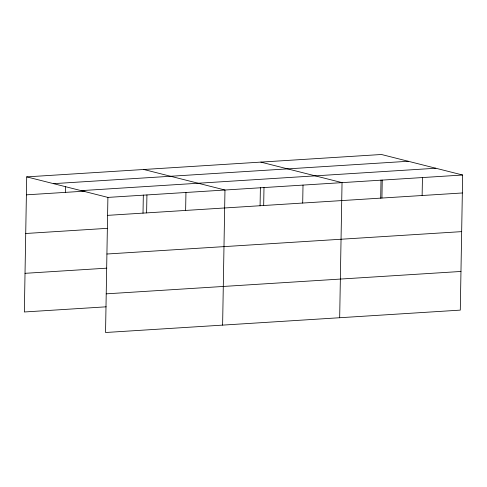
<?xml version="1.0" encoding="UTF-8"?>
<svg xmlns="http://www.w3.org/2000/svg" width="487" height="487" viewBox="0 0 487 487"><rect width="100%" height="100%" fill="white"/><g stroke="black" fill="none" stroke-linecap="round" stroke-linejoin="round"><path stroke-width="0.73" d="M26.706 176.878L107.901 197.405L105.545 332.505L460.294 310.122L462.65 175.022L381.455 154.495L26.706 176.878L24.35 311.978L106.148 306.822M65.416 192.371L65.52 186.387M143.014 213.221L143.33 195.025M146.611 212.892L146.928 194.94M185.632 210.433L185.949 192.481M222.614 325.115L224.97 190.015L143.775 169.494M260.076 205.831L260.393 187.641M263.68 205.508L263.991 187.556M302.701 203.049L303.011 185.09M339.676 317.731L342.038 182.631L260.843 162.11M380.694 198.221L381.011 180.032M381.93 198.045L382.24 180.093M422.132 195.512L422.448 177.554M53.503 183.654L408.252 161.27M81.11 190.63L435.853 168.246M26.395 194.837L84.927 191.141M107.901 197.405L462.65 175.022M107.59 215.357L462.34 192.974M25.72 233.492L107.517 228.33M106.915 254.013L461.664 231.629M25.026 273.323L106.823 268.16M106.221 293.844L460.964 271.46"/></g></svg>
